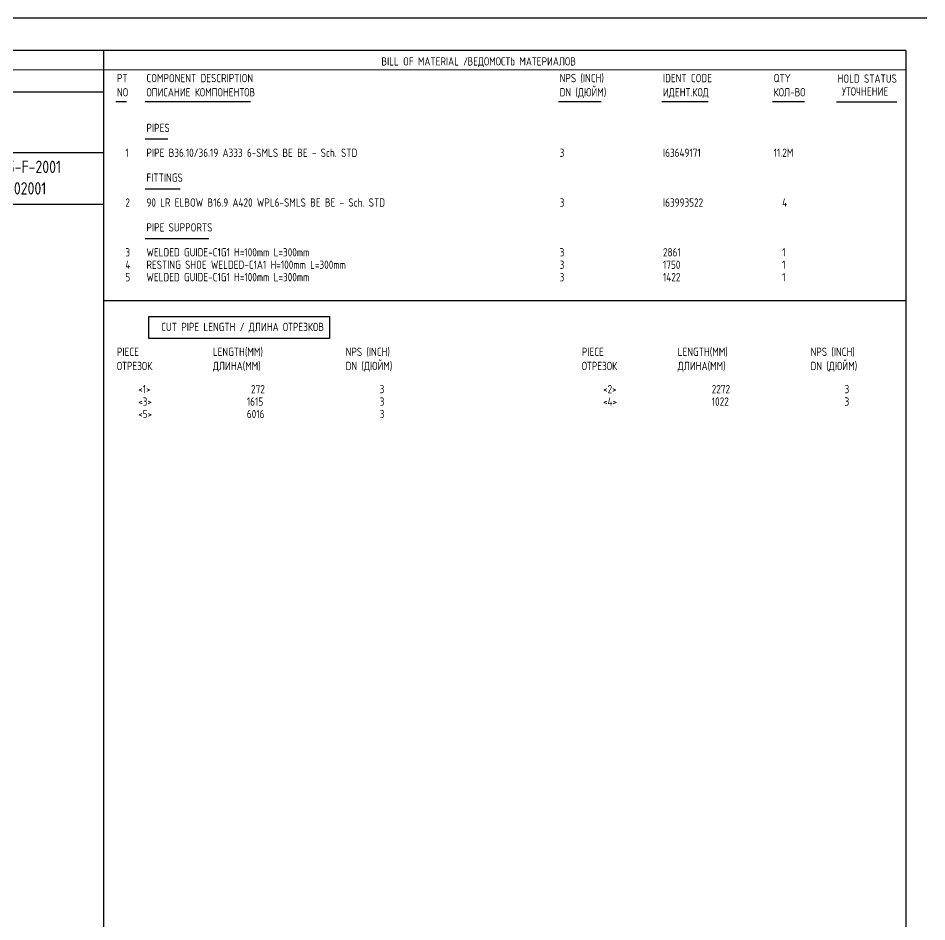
# Model space of a CAD drawing. Extents: x -1005 to 594, y -998 to 420.
# Drawn here: x 382.9 to 594, y 210 to 420 of the extents above; entities that cross this region are included whole.
import ezdxf

# ---------------------------------------------------------------- set-up
doc = ezdxf.new("R2010")
doc.units = 0
doc.styles.add('TTFN17', font='GOST type A')

msp = doc.modelspace()

# ---------------------------------------------------------------- linework, layer by layer
at = {"layer": 'GT_1', "flags": 128}
for points in [[(594, 420), (0, 420)], [(589.1, 412.5), (25.4, 412.5)], [(402.7, 412.5), (402.7, 7.5)], [(589.1, 412.5), (589.1, 7.5)], [(589.1, 408), (162.7, 407.9)], [(190.3, 402.9), (402.7, 402.9)], [(408.046, 400.531), (405.557, 400.531)], [(436.894, 400.531), (412.414, 400.531)], [(518.373, 400.531), (508.414, 400.531)], [(543.202, 400.531), (532.414, 400.531)], [(565.597, 400.531), (558.129, 400.531)], [(587, 400.5), (573, 400.5)], [(417.669, 391.854), (412.414, 391.854)], [(402.7, 388.7), (226.9, 388.7)], [(420.573, 380.289), (412.414, 380.289)], [(402.7, 376.7), (25.4, 376.7)], [(427.211, 368.724), (412.414, 368.724)], [(402.7, 354.428), (589, 354.428)], [(413.271, 350.643), (455.204, 350.643), (455.204, 345.595), (413.271, 345.595), (413.271, 350.643)]]:
    msp.add_lwpolyline(points, dxfattribs=at)

# ---------------------------------------------------------------- texts
at = {"layer": 'GT_1', "style": 'TTFN17'}
for s, height, p in [('BILL OF MATERIAL /', 1.925, (467.289, 409)), ('ВЕДОМОСТЬ МАТЕРИАЛОВ', 1.925, (487.289, 409)), ('PT', 1.925, (405.846, 405.109)), ('COMPONENT DESCRIPTION', 1.925, (412.703, 405.109)), ('NPS (INCH)', 1.925, (508.703, 405.109)), ('IDENT CODE', 1.925, (532.703, 405.109)), ('QTY', 1.925, (558.417, 405.109)), ('HOLD STATUS', 1.925, (573.289, 405)), ('NO', 1.925, (405.846, 401.822)), ('ОПИСАНИЕ КОМПОНЕНТОВ', 1.925, (412.703, 401.822)), ('DN (ДЮЙМ)', 1.925, (508.703, 401.822)), ('ИДЕНТ.КОД', 1.925, (532.703, 401.822)), ('КОЛ-ВО', 1.925, (558.417, 401.822)), ('УТОЧНЕНИЕ', 1.925, (574.289, 402)), ('PIPES', 1.925, (412.703, 393.544)), ('  1', 1.925, (405.846, 387.762)), ('PIPE B36.10/36.19 A333 6-SMLS BE BE - Sch. STD', 1.925, (412.703, 387.762)), ('3', 1.925, (508.703, 387.762)), ('I63649171', 1.925, (532.703, 387.762)), ('11.2M', 1.925, (558.417, 387.762)), ('SLN-2725-5670-25-F-2001', 2.8875, (355.433, 384)), ('FITTINGS', 1.925, (412.703, 381.98)), ('4503-VZ-DM-T56702001', 2.8875, (355.433, 379)), ('  2', 1.925, (405.846, 376.197)), ('90 LR ELBOW B16.9 A420 WPL6-SMLS BE BE - Sch. STD', 1.925, (412.703, 376.197)), ('3', 1.925, (508.703, 376.197)), ('I63993522', 1.925, (532.703, 376.197)), ('  4', 1.925, (558.417, 376.197)), ('PIPE SUPPORTS', 1.925, (412.703, 370.415)), ('  3', 1.925, (405.846, 364.633)), ('WELDED GUIDE-C1G1 H=100mm L=300mm', 1.925, (412.703, 364.633)), ('3', 1.925, (508.703, 364.633)), ('2861', 1.925, (532.703, 364.633)), ('  1', 1.925, (558.417, 364.633)), ('  4', 1.925, (405.846, 361.741)), ('RESTING SHOE WELDED-C1A1 H=100mm L=300mm', 1.925, (412.703, 361.741)), ('3', 1.925, (508.703, 361.741)), ('1750', 1.925, (532.703, 361.741)), ('  1', 1.925, (558.417, 361.741)), ('  5', 1.925, (405.846, 358.85)), ('WELDED GUIDE-C1G1 H=100mm L=300mm', 1.925, (412.703, 358.85)), ('3', 1.925, (508.703, 358.85)), ('1422', 1.925, (532.703, 358.85)), ('  1', 1.925, (558.417, 358.85)), ('CUT PIPE LENGTH / ДЛИНА ОТРЕЗКОВ', 1.925, (416.132, 347.286)), ('PIECE', 1.925, (405.846, 341.503)), ('LENGTH(MM)', 1.925, (428.132, 341.503)), ('NPS (INCH)', 1.925, (458.989, 341.503)), ('PIECE', 1.925, (513.846, 341.503)), ('LENGTH(MM)', 1.925, (536.132, 341.503)), ('NPS (INCH)', 1.925, (566.989, 341.503)), ('ОТРЕЗОК', 1.925, (405.846, 338.217)), ('ДЛИНА(MM)', 1.925, (428.132, 338.217)), ('DN (ДЮЙМ)', 1.925, (458.989, 338.217)), ('ОТРЕЗОК', 1.925, (513.846, 338.217)), ('ДЛИНА(MM)', 1.925, (536.132, 338.217)), ('DN (ДЮЙМ)', 1.925, (566.989, 338.217)), ('     <1>', 1.925, (405.846, 332.83)), ('         272', 1.925, (428.132, 332.83)), ('        3', 1.925, (458.989, 332.83)), ('     <2>', 1.925, (513.846, 332.83)), ('        2272', 1.925, (536.132, 332.83)), ('        3', 1.925, (566.989, 332.83)), ('     <3>', 1.925, (405.846, 329.939)), ('        1615', 1.925, (428.132, 329.939)), ('        3', 1.925, (458.989, 329.939)), ('     <4>', 1.925, (513.846, 329.939)), ('        1022', 1.925, (536.132, 329.939)), ('        3', 1.925, (566.989, 329.939)), ('     <5>', 1.925, (405.846, 327.048)), ('        6016', 1.925, (428.132, 327.048)), ('        3', 1.925, (458.989, 327.048))]:
    msp.add_text(s, height=height, dxfattribs=at).set_placement(p)

doc.saveas('drawing.dxf')
